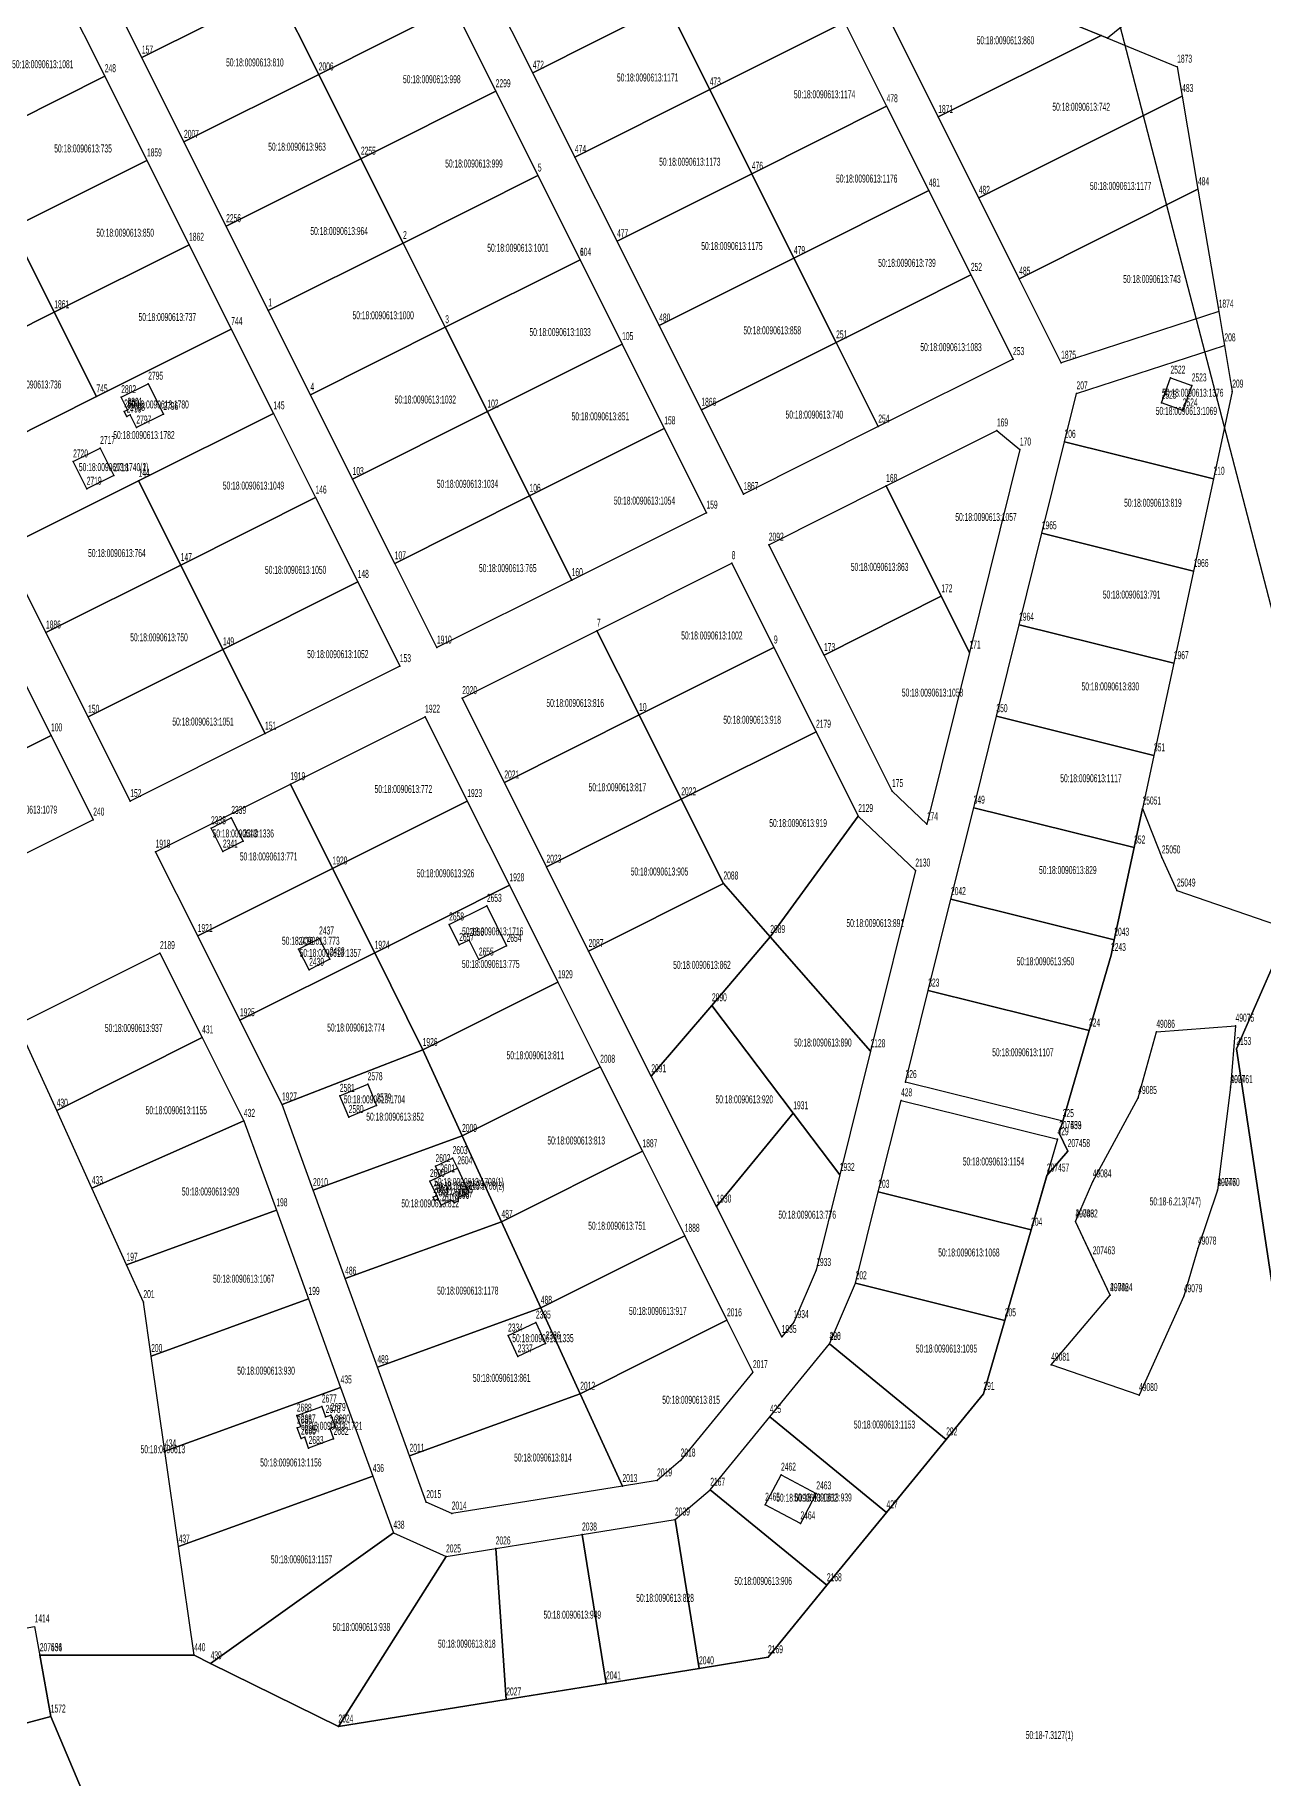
# Model space of a CAD drawing. Extents: x 1277570 to 1279623, y 422293 to 424918.
# Drawn here: x 1278530.2 to 1278856.2, y 423365 to 423827.4 of the extents above; entities that cross this region are included whole.
import ezdxf

# ---------------------------------------------------------------- set-up
doc = ezdxf.new("R2010")
doc.units = 0
doc.layers.get('0').update_dxf_attribs({"linetype": 'CONTINUOUS'})

# ---------------------------------------------------------------- blocks, each defined once
blk = doc.blocks.new('REGION3')
at = {"color": 7, "linetype": 'CONTINUOUS'}
for points in [[(1278863.349999, 423590.699998), (1278849.120002, 423558.400001), (1278868.970001, 423427.409999), (1278902.079999, 423275.260002), (1278902.079999, 423193.240002), (1278834.630001, 423182.65), (1278792.279998, 423326.860002), (1278759.17, 423349.35), (1278710.249998, 423358.619999), (1278620.220001, 423348.020002), (1278552.55, 423339.33), (1278552.030002, 423339.629998), (1278542.83, 423361.430002), (1278534.450002, 423381.310001), (1278531.530002, 423397.58), (1278572.530001, 423397.58), (1278576.869999, 423395.43), (1278610.800002, 423378.65), (1278655.35, 423385.839999), (1278681.82, 423390.099998), (1278706.499998, 423394.090002), (1278724.819999, 423397.040001), (1278740.440002, 423416.140001), (1278756.270001, 423435.479998), (1278772.110001, 423454.829998), (1278781.98, 423466.9), (1278787.65, 423486.410001), (1278794.640002, 423510.440001), (1278798.83, 423524.81), (1278804.350002, 423531.309999), (1278802.099999, 423536.079998), (1278803.03, 423539.259999), (1278810.020001, 423563.289998), (1278815.85, 423583.329999), (1278816.720002, 423587.38), (1278821.99, 423611.83), (1278824.220002, 423622.180001), (1278829.340002, 423609.200002), (1278833.350001, 423600.42), (1278862.370001, 423590.429998)], [(1278838.899999, 423505.44), (1278835.17, 423492.790002), (1278823.280001, 423466.579998), (1278799.979998, 423474.640002), (1278815.620002, 423493.09), (1278811.010001, 423502.859999), (1278806.409999, 423512.629999), (1278811.010001, 423523.259999), (1278823.08, 423545.409998), (1278827.880002, 423562.949998), (1278848.91, 423564.579999), (1278847.550001, 423548.270002), (1278844.080002, 423520.949998)]]:
    blk.add_lwpolyline(points, close=True, dxfattribs=at)

msp = doc.modelspace()

# ---------------------------------------------------------------- linework, layer by layer
at = {"color": 7, "linetype": 'CONTINUOUS'}
for points in [[(1278547.430001, 423843.729999), (1278583.199999, 423861.629998), (1278594.39, 423839.280001), (1278558.620002, 423821.380002)], [(1278594.39, 423839.280001), (1278630.159999, 423857.170001), (1278641.35, 423834.819999), (1278605.570001, 423816.92)], [(1278651.190002, 423839.74), (1278686.960001, 423857.639999), (1278698.140001, 423835.279998), (1278662.369998, 423817.379998)], [(1278698.140001, 423835.279998), (1278733.91, 423853.180002), (1278745.100001, 423830.83), (1278709.329998, 423812.920001)], [(1278501.82, 423820.909999), (1278537.589998, 423838.809999), (1278548.78, 423816.450002), (1278513.010001, 423798.549998)], [(1278558.620002, 423821.380002), (1278594.39, 423839.280001), (1278605.570001, 423816.92), (1278569.800002, 423799.020001)], [(1278757.660002, 423830.32), (1278779.279998, 423841.139999), (1278813.2, 423827.250002), (1278770.000001, 423805.639998)], [(1278605.570001, 423816.92), (1278641.35, 423834.819999), (1278652.540001, 423812.459998), (1278616.760002, 423794.559999)], [(1278662.369998, 423817.379998), (1278698.140001, 423835.279998), (1278709.329998, 423812.920001), (1278673.559999, 423795.020002)], [(1278709.329998, 423812.920001), (1278745.100001, 423830.83), (1278756.290002, 423808.469999), (1278720.519999, 423790.569999)], [(1278770.000001, 423805.639998), (1278813.2, 423827.250002), (1278833.409999, 423818.980001), (1278834.730001, 423811.190001), (1278780.749998, 423784.179999)], [(1278513.010001, 423798.549998), (1278548.78, 423816.450002), (1278559.970001, 423794.1), (1278524.200002, 423776.200001)], [(1278569.800002, 423799.020001), (1278605.570001, 423816.92), (1278616.760002, 423794.559999), (1278580.989999, 423776.659999)], [(1278616.760002, 423794.559999), (1278652.540001, 423812.459998), (1278663.720002, 423790.100002), (1278627.949998, 423772.200002)], [(1278673.559999, 423795.020002), (1278709.329998, 423812.920001), (1278720.519999, 423790.569999), (1278684.75, 423772.67)], [(1278780.749998, 423784.179999), (1278834.730001, 423811.190001), (1278838.93, 423786.449998), (1278791.479999, 423762.710001)], [(1278720.519999, 423790.569999), (1278756.290002, 423808.469999), (1278767.479998, 423786.110002), (1278731.699999, 423768.209998)], [(1278524.200002, 423776.200001), (1278559.970001, 423794.1), (1278571.150001, 423771.739999), (1278535.379998, 423753.839999)], [(1278580.989999, 423776.659999), (1278616.760002, 423794.559999), (1278627.949998, 423772.200002), (1278592.18, 423754.299998)], [(1278627.949998, 423772.200002), (1278663.720002, 423790.100002), (1278674.909998, 423767.75), (1278639.139999, 423749.85)], [(1278684.75, 423772.67), (1278720.519999, 423790.569999), (1278731.699999, 423768.209998), (1278695.930001, 423750.309999)], [(1278731.699999, 423768.209998), (1278767.479998, 423786.110002), (1278778.659999, 423763.750001), (1278742.89, 423745.850002)], [(1278791.479999, 423762.710001), (1278838.93, 423786.449998), (1278844.430001, 423754), (1278802.620002, 423740.449999)], [(1278488.429999, 423758.300001), (1278524.200002, 423776.200001), (1278535.379998, 423753.839999), (1278499.609999, 423735.94)], [(1278535.379998, 423753.839999), (1278571.150001, 423771.739999), (1278582.340002, 423749.380002), (1278546.569999, 423731.479998)], [(1278592.18, 423754.299998), (1278627.949998, 423772.200002), (1278639.139999, 423749.85), (1278603.36, 423731.950001)], [(1278639.139999, 423749.85), (1278674.909998, 423767.74), (1278686.099999, 423745.389998), (1278650.33, 423727.489999)], [(1278695.930001, 423750.309999), (1278731.699999, 423768.209998), (1278742.89, 423745.850002), (1278707.120002, 423727.960002)], [(1278742.89, 423745.850002), (1278778.659999, 423763.750001), (1278789.85, 423741.399999), (1278754.080001, 423723.5)], [(1278499.609999, 423735.94), (1278535.379998, 423753.839999), (1278546.569999, 423731.479998), (1278510.8, 423713.579999)], [(1278582.340002, 423749.380002), (1278593.529999, 423727.020001), (1278557.76, 423709.120001), (1278521.990001, 423691.220002), (1278510.8, 423713.579999), (1278546.569999, 423731.479998)], [(1278603.36, 423731.950001), (1278639.139999, 423749.85), (1278650.33, 423727.489999), (1278614.550001, 423709.589999)], [(1278650.33, 423727.489999), (1278686.099999, 423745.389998), (1278697.28, 423723.030002), (1278661.510001, 423705.130002)], [(1278707.120002, 423727.960002), (1278742.89, 423745.850002), (1278754.080001, 423723.5), (1278718.309998, 423705.6)], [(1278803.510001, 423719.459998), (1278806.7, 423732.31), (1278845.949999, 423745.029999), (1278848.030002, 423732.779998), (1278843.05, 423709.640001)], [(1278560.299999, 423734.880001), (1278564.329999, 423726.830002), (1278557.169998, 423723.249999), (1278555.490001, 423726.61), (1278554.600002, 423726.160001), (1278553.930001, 423727.499998), (1278554.819999, 423727.950002), (1278553.139998, 423731.299998)], [(1278831.630002, 423736.469999), (1278837.27, 423734.419998), (1278834.89, 423727.790001), (1278829.289999, 423729.829999)], [(1278557.76, 423709.120001), (1278593.529999, 423727.020001), (1278604.709999, 423704.669999), (1278568.94, 423686.77)], [(1278614.550001, 423709.589999), (1278650.33, 423727.489999), (1278661.510001, 423705.130002), (1278625.739998, 423687.229998)], [(1278661.510001, 423705.130002), (1278697.28, 423723.030002), (1278708.470001, 423700.67), (1278672.700002, 423682.78)], [(1278756.16, 423707.76), (1278785.560001, 423722.479999), (1278791.659999, 423717.410002), (1278778.279998, 423663.549998), (1278770.81, 423678.479999)], [(1278797.480002, 423695.200002), (1278803.510001, 423719.459998), (1278843.05, 423709.640001), (1278837.779998, 423685.190001)], [(1278547.540002, 423717.809999), (1278551.149999, 423710.559998), (1278543.989998, 423706.999999), (1278540.380001, 423714.25)], [(1278547.540002, 423717.809999), (1278551.149999, 423710.559998), (1278543.989998, 423706.999999), (1278540.380001, 423714.25)], [(1278521.990001, 423691.220002), (1278557.76, 423709.120001), (1278568.94, 423686.77), (1278533.170002, 423668.87)], [(1278568.94, 423686.77), (1278604.709999, 423704.669999), (1278615.9, 423682.309998), (1278580.130002, 423664.409998)], [(1278625.739998, 423687.229998), (1278661.510001, 423705.130002), (1278672.700002, 423682.78), (1278636.929999, 423664.880001)], [(1278725.02, 423692.180002), (1278756.16, 423707.76), (1278770.81, 423678.479999), (1278739.67, 423662.900001)], [(1278791.450002, 423670.94), (1278797.480002, 423695.200002), (1278837.779998, 423685.190001), (1278832.52, 423660.74)], [(1278533.170002, 423668.87), (1278568.94, 423686.77), (1278580.130002, 423664.409998), (1278544.359998, 423646.509999)], [(1278679.409999, 423669.360002), (1278715.180002, 423687.260001), (1278726.369998, 423664.9), (1278690.6, 423647)], [(1278580.130002, 423664.409998), (1278615.9, 423682.309998), (1278627.090001, 423659.950001), (1278591.319998, 423642.050002)], [(1278739.67, 423662.900001), (1278770.81, 423678.479999), (1278778.279998, 423663.549998), (1278766.97, 423618.020002), (1278757.72, 423626.830002)], [(1278643.64, 423651.460002), (1278679.409999, 423669.360002), (1278690.6, 423647), (1278654.830001, 423629.100001)], [(1278785.429999, 423646.67), (1278791.450002, 423670.94), (1278832.52, 423660.74), (1278827.249998, 423636.280001)], [(1278483.350001, 423643.940002), (1278523.34, 423663.94), (1278534.520001, 423641.589999), (1278495.630002, 423622.12)], [(1278544.359998, 423646.509999), (1278580.130002, 423664.409998), (1278591.319998, 423642.050002), (1278555.549999, 423624.160002)], [(1278690.6, 423647), (1278726.369998, 423664.9), (1278737.559999, 423642.549998), (1278701.790001, 423624.639999)], [(1278598.029999, 423628.639998), (1278633.799998, 423646.540002), (1278644.989999, 423624.180001), (1278609.22, 423606.280001)], [(1278654.830001, 423629.100001), (1278690.6, 423647), (1278701.790001, 423624.639999), (1278666.010002, 423606.749999)], [(1278779.399999, 423622.409998), (1278785.429999, 423646.67), (1278827.249998, 423636.280001), (1278821.99, 423611.83)], [(1278495.630002, 423622.129999), (1278534.520001, 423641.589999), (1278545.710002, 423619.230002), (1278508.369998, 423600.549998), (1278498.689999, 423616.68)], [(1278701.790001, 423624.639999), (1278737.559999, 423642.549998), (1278748.75, 423620.190001), (1278725.410001, 423588.110002), (1278712.980002, 423602.290002)], [(1278562.260001, 423610.739998), (1278598.029999, 423628.639998), (1278609.22, 423606.280001), (1278573.450002, 423588.380002)], [(1278609.22, 423606.280001), (1278644.989999, 423624.180001), (1278656.18, 423601.829999), (1278620.410001, 423583.92)], [(1278666.010002, 423606.749999), (1278701.790001, 423624.639999), (1278712.980002, 423602.290002), (1278677.199998, 423584.389998)], [(1278773.37, 423598.150001), (1278779.399999, 423622.409998), (1278821.99, 423611.83), (1278816.720002, 423587.38)], [(1278576.969999, 423616.949999), (1278582.340002, 423619.69), (1278585.51, 423613.489999), (1278580.130002, 423610.749998)], [(1279223.570002, 423002.71), (1278938.550001, 422974.639999), (1278869.729998, 423054.520002), (1278721.580002, 423032.039998), (1278682.470001, 423097.979998), (1278636.199999, 423203.829999), (1278607.050002, 423320.249999), (1278620.3, 423348.030002), (1278710.249998, 423358.619999), (1278759.17, 423349.35), (1278792.279998, 423326.860002), (1278834.630001, 423182.65), (1278902.079999, 423193.240002), (1278902.079999, 423275.260002), (1278868.970001, 423427.409999), (1278849.120002, 423558.400001), (1278863.689998, 423591.469998), (1278994.629999, 423617.930002), (1279036.980001, 423586.179999), (1279093.869999, 423583.530002), (1279136.220001, 423527.960002), (1279126.970001, 423381.109998), (1279133.580002, 423240.860002), (1279226.210001, 423239.539998)], [(1278725.410001, 423588.110002), (1278748.75, 423620.190001), (1278763.919999, 423605.729998), (1278752.009999, 423557.790001)], [(1278573.450002, 423588.380002), (1278609.22, 423606.280001), (1278620.410001, 423583.92), (1278584.639998, 423566.02)], [(1278620.410001, 423583.92), (1278656.18, 423601.829999), (1278669.049998, 423576.100002), (1278633.159998, 423558.140001)], [(1278677.199998, 423584.389998), (1278712.980002, 423602.290002), (1278725.410001, 423588.110002), (1278709.92, 423569.980001), (1278693.830001, 423551.16)], [(1278773.37, 423598.150001), (1278816.720002, 423587.38), (1278815.85, 423583.329999), (1278810.020001, 423563.289998), (1278767.340001, 423573.89)], [(1278650.189998, 423596.36), (1278655.419999, 423585.74), (1278648.060001, 423582.11), (1278645.500002, 423587.309999), (1278642.840001, 423586), (1278640.170001, 423591.420001)], [(1278600.199998, 423584.889999), (1278605.660001, 423587.700001), (1278608.49, 423582.199999), (1278603.030002, 423579.390002)], [(1278709.92, 423569.980001), (1278725.410001, 423588.110002), (1278752.009999, 423557.790001), (1278743.859998, 423524.98), (1278731.519999, 423541.339998)], [(1278525.640001, 423564.919999), (1278563.43, 423583.83), (1278574.61, 423561.469999), (1278536.010002, 423542.050002)], [(1278584.639998, 423566.02), (1278620.410001, 423583.92), (1278633.159998, 423558.140001), (1278595.819999, 423543.669999)], [(1278633.159998, 423558.140001), (1278669.049998, 423576.100002), (1278680.270001, 423553.679999), (1278643.619999, 423535.330001)], [(1278767.340001, 423573.89), (1278810.020001, 423563.289998), (1278803.03, 423539.259999), (1278761.320002, 423549.619999)], [(1278693.830001, 423551.16), (1278709.92, 423569.980001), (1278731.519999, 423541.339998), (1278711.140001, 423516.580001)], [(1278536.010002, 423542.050002), (1278574.61, 423561.469999), (1278585.700001, 423539.32), (1278545.330001, 423521.480002)], [(1278848.91, 423564.579999), (1278847.550001, 423548.280002), (1278844.080002, 423520.960002), (1278838.899999, 423505.44), (1278835.17, 423492.790002), (1278823.280001, 423466.579998), (1278799.979998, 423474.640002), (1278815.620002, 423493.08), (1278806.409999, 423512.639999), (1278811.010001, 423523.259999), (1278823.08, 423545.409998), (1278827.880002, 423562.949998)], [(1278595.819999, 423543.669999), (1278633.159998, 423558.140001), (1278643.619999, 423535.330001), (1278604.059999, 423520.970002)], [(1278643.619999, 423535.330001), (1278680.270001, 423553.679999), (1278691.489998, 423531.260001), (1278654.07, 423512.53)], [(1278618.56, 423549.039998), (1278620.909999, 423543.409999), (1278613.52, 423540.330002), (1278611.170002, 423545.960001)], [(1278754.080001, 423520.509998), (1278760.110001, 423544.77), (1278801.639999, 423534.460001), (1278794.640002, 423510.440001)], [(1278545.330001, 423521.480002), (1278585.700001, 423539.32), (1278594.310001, 423515.610002), (1278554.539999, 423501.159998)], [(1278711.140001, 423516.580001), (1278731.519999, 423541.339998), (1278743.859998, 423524.98), (1278737.600001, 423499.769998), (1278731.660002, 423485.929999), (1278728.440001, 423482.000001)], [(1278604.059999, 423520.970002), (1278643.619999, 423535.330001), (1278654.07, 423512.53), (1278612.589999, 423497.480001)], [(1278635.089998, 423523.369998), (1278637.820002, 423524.63), (1278636.559999, 423527.329999), (1278641.110002, 423529.440002), (1278642.370001, 423526.750002), (1278645.359999, 423520.319999), (1278642.529999, 423519.000001), (1278642.529999, 423518.009998), (1278641.599999, 423517.579998), (1278640.840002, 423518.210001), (1278638.090002, 423516.93), (1278637.289998, 423518.650001), (1278636.359998, 423518.220001), (1278635.95, 423519.1), (1278636.880001, 423519.53)], [(1278654.07, 423512.53), (1278691.489998, 423531.260001), (1278702.710001, 423508.839999), (1278664.51, 423489.729999)], [(1278635.089998, 423523.369998), (1278637.820002, 423524.63), (1278642.370001, 423526.750002), (1278645.359999, 423520.319999), (1278642.529999, 423519.000001), (1278642.529999, 423518.009998), (1278641.599999, 423517.579998), (1278640.840002, 423518.210001), (1278638.090002, 423516.93), (1278637.289998, 423518.650001), (1278636.880001, 423519.53)], [(1278748.059998, 423496.250002), (1278754.080001, 423520.509998), (1278794.640002, 423510.440001), (1278787.65, 423486.410001)], [(1278554.539999, 423501.159998), (1278594.310001, 423515.610002), (1278602.840002, 423492.110001), (1278561.090002, 423476.939999), (1278559.029999, 423491.250001)], [(1278612.589999, 423497.480001), (1278654.07, 423512.53), (1278664.51, 423489.729999), (1278621.130001, 423473.98)], [(1278664.51, 423489.729999), (1278702.710001, 423508.839999), (1278713.919998, 423486.420001), (1278674.970001, 423466.929998)], [(1278561.090002, 423476.939999), (1278602.840002, 423492.110001), (1278611.369998, 423468.610001), (1278564.740001, 423451.670001)], [(1278741.15, 423480.159998), (1278748.059998, 423496.250002), (1278787.65, 423486.410001), (1278781.98, 423466.9), (1278772.110001, 423454.829998)], [(1278621.130001, 423473.98), (1278664.51, 423489.729999), (1278674.970001, 423466.929998), (1278629.660002, 423450.48)], [(1278655.82, 423482.379999), (1278663.209999, 423485.82), (1278665.779999, 423480.29), (1278658.390001, 423476.849999)], [(1278674.970001, 423466.929998), (1278713.919998, 423486.420001), (1278720.81, 423472.670001), (1278701.620001, 423449.219998), (1278695.37, 423443.949998), (1278686.179998, 423442.459999)], [(1278725.320001, 423460.810002), (1278741.160001, 423480.159998), (1278772.110001, 423454.829998), (1278756.270001, 423435.479998)], [(1278564.740001, 423451.670001), (1278611.369998, 423468.610001), (1278619.909999, 423445.11), (1278568.38, 423426.399998)], [(1278629.660002, 423450.48), (1278674.970001, 423466.929998), (1278686.179998, 423442.459999), (1278640.869999, 423435.160001), (1278634.12, 423438.190001)], [(1278606.390001, 423463.549999), (1278607.400001, 423460.789998), (1278608.770001, 423461.289999), (1278609.890002, 423458.240001), (1278608.510001, 423457.74), (1278609.520002, 423454.97), (1278602.89, 423452.540001), (1278601.840002, 423455.4), (1278600.859999, 423455.040001), (1278599.810001, 423457.91), (1278600.79, 423458.269999), (1278599.749998, 423461.129999)], [(1278709.490001, 423441.470001), (1278725.320001, 423460.810002), (1278756.270001, 423435.479998), (1278740.440002, 423416.140001)], [(1278728.270002, 423445.47), (1278737.629998, 423440.500002), (1278733.419998, 423432.550002), (1278724.050001, 423437.52)], [(1278568.38, 423426.399998), (1278619.909999, 423445.11), (1278625.370002, 423430.070001), (1278576.869999, 423395.43), (1278572.530001, 423397.58)], [(1278700.13, 423433.569998), (1278709.490001, 423441.470001), (1278740.440002, 423416.140001), (1278724.819999, 423397.040001), (1278706.499998, 423394.090002)], [(1278675.450002, 423429.589998), (1278700.13, 423433.569998), (1278706.499998, 423394.090002), (1278681.82, 423390.099998)], [(1278576.869999, 423395.43), (1278625.370002, 423430.070001), (1278639.360001, 423423.77), (1278610.800002, 423378.65)], [(1278652.540001, 423425.890002), (1278675.450002, 423429.589998), (1278681.82, 423390.099998), (1278655.35, 423385.839999)], [(1278610.800002, 423378.65), (1278639.360001, 423423.77), (1278652.540001, 423425.890002), (1278655.35, 423385.839999)], [(1278490.790002, 423398.160002), (1278530.159998, 423405.219998), (1278534.450002, 423381.310001), (1278495.659999, 423370.999998)], [(1278495.659999, 423370.999998), (1278534.450002, 423381.310001), (1278542.83, 423361.430002), (1278503.989998, 423347.600002)]]:
    msp.add_lwpolyline(points, close=True, dxfattribs=at)
for points in [[(1278850.339999, 423855.270001), (1278814.909999, 423826.549998), (1278779.279998, 423841.139999)], [(1278779.279998, 423841.139999), (1278813.2, 423827.250002), (1278833.409999, 423818.980001), (1278834.730001, 423811.190001), (1278838.93, 423786.449998), (1278844.430001, 423754), (1278845.949999, 423745.029999), (1278848.030002, 423732.779998), (1278843.05, 423709.640001), (1278837.779998, 423685.190001), (1278832.52, 423660.74), (1278827.249998, 423636.280001), (1278824.220002, 423622.180001), (1278821.99, 423611.83), (1278816.720002, 423587.38), (1278815.85, 423583.329999), (1278810.020001, 423563.289998), (1278803.03, 423539.259999), (1278802.099999, 423536.069998), (1278804.350002, 423531.309999), (1278798.83, 423524.81), (1278794.640002, 423510.440001), (1278787.65, 423486.410001), (1278781.98, 423466.9), (1278772.110001, 423454.829998), (1278756.270001, 423435.479998), (1278740.440002, 423416.140001), (1278724.819999, 423397.040001), (1278706.499998, 423394.090002), (1278681.82, 423390.099998), (1278655.35, 423385.839999), (1278610.800002, 423378.65), (1278576.869999, 423395.43), (1278572.530001, 423397.58), (1278531.539998, 423397.58), (1278534.450002, 423381.310001), (1278542.83, 423361.430002)], [(1278818.170002, 423829.819999), (1278873.380002, 423617.739998)]]:
    msp.add_lwpolyline(points, dxfattribs=at)
at = {"color": 7}
for p in [(1278813.2, 423827.250002), (1278814.909999, 423826.549998), (1278558.620002, 423821.380002), (1278548.78, 423816.450002), (1278605.570001, 423816.92), (1278662.369998, 423817.379998), (1278833.409999, 423818.980001), (1278652.540001, 423812.459998), (1278709.329998, 423812.920001), (1278834.730001, 423811.190001), (1278756.290002, 423808.469999), (1278770.000001, 423805.639998), (1278569.800002, 423799.020001), (1278559.970001, 423794.1), (1278616.760002, 423794.559999), (1278673.559999, 423795.020002), (1278663.720002, 423790.100002), (1278720.519999, 423790.569999), (1278767.479998, 423786.110002), (1278780.749998, 423784.179999), (1278838.93, 423786.449998), (1278580.989999, 423776.659999), (1278571.150001, 423771.739999), (1278627.949998, 423772.200002), (1278684.75, 423772.67), (1278674.909998, 423767.75), (1278674.909998, 423767.74), (1278731.699999, 423768.209998), (1278778.659999, 423763.750001), (1278791.479999, 423762.710001), (1278535.379998, 423753.839999), (1278592.18, 423754.299998), (1278844.430001, 423754), (1278582.340002, 423749.380002), (1278639.139999, 423749.85), (1278695.930001, 423750.309999), (1278686.099999, 423745.389998), (1278742.89, 423745.850002), (1278845.949999, 423745.029999), (1278789.85, 423741.399999), (1278802.620002, 423740.449999), (1278560.299999, 423734.880001), (1278806.7, 423732.31), (1278831.630002, 423736.469999), (1278837.27, 423734.419998), (1278848.030002, 423732.779998), (1278546.569999, 423731.479998), (1278553.139998, 423731.299998), (1278554.819999, 423727.950002), (1278603.36, 423731.950001), (1278707.120002, 423727.960002), (1278829.289999, 423729.829999), (1278834.89, 423727.790001), (1278553.930001, 423727.499998), (1278554.600002, 423726.160001), (1278555.490001, 423726.61), (1278557.169998, 423723.249999), (1278564.329999, 423726.830002), (1278593.529999, 423727.020001), (1278650.33, 423727.489999), (1278697.28, 423723.030002), (1278754.080001, 423723.5), (1278785.560001, 423722.479999), (1278803.510001, 423719.459998), (1278540.380001, 423714.25), (1278547.540002, 423717.809999), (1278791.659999, 423717.410002), (1278551.149999, 423710.559998), (1278557.76, 423709.120001), (1278614.550001, 423709.589999), (1278843.05, 423709.640001), (1278543.989998, 423706.999999), (1278604.709999, 423704.669999), (1278661.510001, 423705.130002), (1278718.309998, 423705.6), (1278756.16, 423707.76), (1278708.470001, 423700.67), (1278797.480002, 423695.200002), (1278725.02, 423692.180002), (1278568.94, 423686.77), (1278625.739998, 423687.229998), (1278715.180002, 423687.260001), (1278615.9, 423682.309998), (1278672.700002, 423682.78), (1278837.779998, 423685.190001), (1278770.81, 423678.479999), (1278533.170002, 423668.87), (1278679.409999, 423669.360002), (1278791.450002, 423670.94), (1278580.130002, 423664.409998), (1278636.929999, 423664.880001), (1278726.369998, 423664.9), (1278739.67, 423662.900001), (1278778.279998, 423663.549998), (1278627.090001, 423659.950001), (1278832.52, 423660.74), (1278643.64, 423651.460002), (1278544.359998, 423646.509999), (1278633.799998, 423646.540002), (1278690.6, 423647), (1278785.429999, 423646.67), (1278534.520001, 423641.589999), (1278591.319998, 423642.050002), (1278737.559999, 423642.549998), (1278827.249998, 423636.280001), (1278598.029999, 423628.639998), (1278654.830001, 423629.100001), (1278757.72, 423626.830002), (1278555.549999, 423624.160002), (1278644.989999, 423624.180001), (1278701.790001, 423624.639999), (1278779.399999, 423622.409998), (1278824.220002, 423622.180001), (1278545.710002, 423619.230002), (1278576.969999, 423616.949999), (1278582.340002, 423619.69), (1278748.75, 423620.190001), (1278766.97, 423618.020002), (1278585.51, 423613.489999), (1278562.260001, 423610.739998), (1278580.130002, 423610.749998), (1278821.99, 423611.83), (1278829.340002, 423609.200002), (1278609.22, 423606.280001), (1278666.010002, 423606.749999), (1278763.919999, 423605.729998), (1278656.18, 423601.829999), (1278712.980002, 423602.290002), (1278773.37, 423598.150001), (1278833.350001, 423600.42), (1278650.189998, 423596.36), (1278640.170001, 423591.420001), (1278573.450002, 423588.380002), (1278600.199998, 423584.889999), (1278605.660001, 423587.700001), (1278642.840001, 423586), (1278645.500002, 423587.309999), (1278655.419999, 423585.74), (1278677.199998, 423584.389998), (1278725.410001, 423588.110002), (1278816.720002, 423587.38), (1278563.43, 423583.83), (1278608.49, 423582.199999), (1278620.410001, 423583.92), (1278648.060001, 423582.11), (1278815.85, 423583.329999), (1278603.030002, 423579.390002), (1278669.049998, 423576.100002), (1278767.340001, 423573.89), (1278584.639998, 423566.02), (1278709.92, 423569.980001), (1278574.61, 423561.469999), (1278810.020001, 423563.289998), (1278827.880002, 423562.949998), (1278848.91, 423564.579999), (1278633.159998, 423558.140001), (1278752.009999, 423557.790001), (1278849.120002, 423558.400001), (1278680.270001, 423553.679999), (1278618.56, 423549.039998), (1278693.830001, 423551.16), (1278761.320002, 423549.619999), (1278847.550001, 423548.280002), (1278847.550001, 423548.270002), (1278595.819999, 423543.669999), (1278611.170002, 423545.960001), (1278620.909999, 423543.409999), (1278760.110001, 423544.77), (1278823.08, 423545.409998), (1278536.010002, 423542.050002), (1278585.700001, 423539.32), (1278613.52, 423540.330002), (1278731.519999, 423541.339998), (1278803.03, 423539.259999), (1278643.619999, 423535.330001), (1278801.639999, 423534.460001), (1278802.099999, 423536.079998), (1278802.099999, 423536.069998), (1278641.110002, 423529.440002), (1278691.489998, 423531.260001), (1278804.350002, 423531.309999), (1278636.559999, 423527.329999), (1278637.820002, 423524.63), (1278642.370001, 423526.750002), (1278743.859998, 423524.98), (1278798.83, 423524.81), (1278545.330001, 423521.480002), (1278604.059999, 423520.970002), (1278635.089998, 423523.369998), (1278636.880001, 423519.53), (1278645.359999, 423520.319999), (1278754.080001, 423520.509998), (1278811.010001, 423523.259999), (1278844.080002, 423520.960002), (1278844.080002, 423520.949998), (1278594.310001, 423515.610002), (1278635.95, 423519.1), (1278636.359998, 423518.220001), (1278637.289998, 423518.650001), (1278638.090002, 423516.93), (1278640.840002, 423518.210001), (1278641.599999, 423517.579998), (1278642.529999, 423519.000001), (1278642.529999, 423518.009998), (1278711.140001, 423516.580001), (1278654.07, 423512.53), (1278794.640002, 423510.440001), (1278806.409999, 423512.639999), (1278806.409999, 423512.629999), (1278702.710001, 423508.839999), (1278554.539999, 423501.159998), (1278811.010001, 423502.859999), (1278838.899999, 423505.44), (1278612.589999, 423497.480001), (1278737.600001, 423499.769998), (1278602.840002, 423492.110001), (1278748.059998, 423496.250002), (1278815.620002, 423493.09), (1278815.620002, 423493.08), (1278835.17, 423492.790002), (1278559.029999, 423491.250001), (1278664.51, 423489.729999), (1278663.209999, 423485.82), (1278713.919998, 423486.420001), (1278731.660002, 423485.929999), (1278787.65, 423486.410001), (1278655.82, 423482.379999), (1278665.779999, 423480.29), (1278728.440001, 423482.000001), (1278741.15, 423480.159998), (1278741.160001, 423480.159998), (1278561.090002, 423476.939999), (1278621.130001, 423473.98), (1278658.390001, 423476.849999), (1278799.979998, 423474.640002), (1278611.369998, 423468.610001), (1278720.81, 423472.670001), (1278674.970001, 423466.929998), (1278781.98, 423466.9), (1278823.280001, 423466.579998), (1278599.749998, 423461.129999), (1278606.390001, 423463.549999), (1278607.400001, 423460.789998), (1278608.770001, 423461.289999), (1278725.320001, 423460.810002), (1278599.810001, 423457.91), (1278600.79, 423458.269999), (1278600.859999, 423455.040001), (1278601.840002, 423455.4), (1278608.510001, 423457.74), (1278609.520002, 423454.97), (1278609.890002, 423458.240001), (1278772.110001, 423454.829998), (1278564.740001, 423451.670001), (1278602.89, 423452.540001), (1278629.660002, 423450.48), (1278701.620001, 423449.219998), (1278728.270002, 423445.47), (1278619.909999, 423445.11), (1278686.179998, 423442.459999), (1278695.37, 423443.949998), (1278709.490001, 423441.470001), (1278634.12, 423438.190001), (1278724.050001, 423437.52), (1278737.629998, 423440.500002), (1278640.869999, 423435.160001), (1278700.13, 423433.569998), (1278733.419998, 423432.550002), (1278756.270001, 423435.479998), (1278625.370002, 423430.070001), (1278675.450002, 423429.589998), (1278568.38, 423426.399998), (1278639.360001, 423423.77), (1278652.540001, 423425.890002), (1278740.440002, 423416.140001), (1278531.530002, 423397.58), (1278531.539998, 423397.58), (1278572.530001, 423397.58), (1278576.869999, 423395.43), (1278724.819999, 423397.040001), (1278681.82, 423390.099998), (1278706.499998, 423394.090002), (1278655.35, 423385.839999), (1278534.450002, 423381.310001), (1278610.800002, 423378.65)]:
    msp.add_point(p, dxfattribs=at)

# ---------------------------------------------------------------- block references
msp.add_blockref('REGION3', (0, 0), dxfattribs=at)

# ---------------------------------------------------------------- texts
at = {"color": 7, "width": 0.5}
for s, height, p in [('50:18:0090613:860', 2.122561, (1278780.193699, 423824.920413)), ('50:18:0090613:1081', 2.122557, (1278524.174998, 423818.582441)), ('157', 2.122557, (1278558.620002, 423822.452442)), ('50:18:0090613:810', 2.122561, (1278580.970002, 423819.05244)), ('2006', 2.122557, (1278605.570001, 423817.99244)), ('472', 2.122561, (1278662.369998, 423818.45244)), ('1873', 2.122557, (1278833.409999, 423820.052441)), ('248', 2.122557, (1278548.78, 423817.522442)), ('50:18:0090613:998', 2.122557, (1278627.930002, 423814.592442)), ('2299', 2.122557, (1278652.540001, 423813.532443)), ('50:18:0090613:1171', 2.122557, (1278684.725001, 423815.05244)), ('473', 2.122557, (1278709.329998, 423813.992442)), ('50:18:0090613:1174', 2.122557, (1278731.685963, 423810.600684)), ('478', 2.122561, (1278756.290002, 423809.54244)), ('483', 2.122557, (1278834.730001, 423812.262442)), ('1871', 2.122557, (1278770.000001, 423806.712443)), ('50:18:0090613:742', 2.122561, (1278800.286544, 423807.280796)), ('2007', 2.122557, (1278569.800002, 423800.092441)), ('50:18:0090613:735', 2.122557, (1278535.364999, 423796.227442)), ('1859', 2.122557, (1278559.970001, 423795.17244)), ('50:18:0090613:963', 2.122557, (1278592.155001, 423796.692442)), ('2255', 2.122561, (1278616.760002, 423795.63244)), ('474', 2.122557, (1278673.559999, 423796.092442)), ('50:18:0090613:999', 2.122557, (1278639.116759, 423792.232591)), ('5', 2.122557, (1278663.720002, 423791.172442)), ('50:18:0090613:1173', 2.122557, (1278695.915002, 423792.697441)), ('476', 2.122561, (1278720.519999, 423791.642441)), ('50:18:0090613:1176', 2.122557, (1278742.873243, 423788.242291)), ('481', 2.122557, (1278767.479998, 423787.182443)), ('50:18:0090613:1177', 2.122557, (1278810.267827, 423786.2831)), ('484', 2.122557, (1278838.93, 423787.522443)), ('482', 2.122561, (1278780.749998, 423785.252441)), ('2256', 2.122561, (1278580.989999, 423777.732441)), ('50:18:0090613:850', 2.122557, (1278546.549998, 423773.872443)), ('1862', 2.122561, (1278571.150001, 423772.81244)), ('50:18:0090613:964', 2.122557, (1278603.345002, 423774.332441)), ('2', 2.122557, (1278627.949998, 423773.272442)), ('477', 2.122557, (1278684.75, 423773.74244)), ('50:18:0090613:1001', 2.122557, (1278650.305001, 423769.877441)), ('6', 2.122561, (1278674.909998, 423768.822441)), ('104', 2.122557, (1278674.909998, 423768.812441)), ('50:18:0090613:1175', 2.122557, (1278707.100001, 423770.342442)), ('479', 2.122557, (1278731.699999, 423769.282443)), ('50:18:0090613:739', 2.122557, (1278754.056756, 423765.882591)), ('252', 2.122557, (1278778.659999, 423764.822441)), ('485', 2.122557, (1278791.479999, 423763.782441)), ('50:18:0090613:743', 2.122561, (1278819.064541, 423761.595787)), ('1861', 2.122561, (1278535.379998, 423754.912441)), ('1', 2.122557, (1278592.18, 423755.372443)), ('1874', 2.122557, (1278844.430001, 423755.07244)), ('50:18:0090613:737', 2.122557, (1278557.735001, 423751.512441)), ('744', 2.122557, (1278582.340002, 423750.452443)), ('50:18:0090613:1000', 2.122557, (1278614.533244, 423751.977291)), ('3', 2.122557, (1278639.139999, 423750.922441)), ('480', 2.122561, (1278695.930001, 423751.38244)), ('50:18:0090613:1033', 2.122557, (1278661.494036, 423747.519199)), ('105', 2.122561, (1278686.099999, 423746.46244)), ('50:18:0090613:858', 2.122557, (1278718.285961, 423747.985684)), ('251', 2.122557, (1278742.89, 423746.922442)), ('208', 2.122561, (1278845.949999, 423746.102441)), ('50:18:0090613:1083', 2.122557, (1278765.244999, 423743.527441)), ('253', 2.122561, (1278789.85, 423742.472441)), ('1875', 2.122561, (1278802.620002, 423741.522441)), ('2795', 2.122557, (1278560.299999, 423735.952442)), ('2522', 2.122561, (1278831.630002, 423737.542441)), ('2523', 2.122557, (1278837.27, 423735.492443)), ('50:18:0090613:736', 2.122557, (1278521.964998, 423733.612442)), ('745', 2.122557, (1278546.569999, 423732.552443)), ('2802', 2.122561, (1278553.139998, 423732.37244)), ('4', 2.122557, (1278603.36, 423733.022441)), ('207', 2.122557, (1278806.7, 423733.38244)), ('2525', 2.122561, (1278829.289999, 423730.90244)), ('50:18:0090613:1376', 2.122561, (1278829.419464, 423731.42367)), ('209', 2.122557, (1278848.030002, 423733.852443)), ('2800', 2.122561, (1278553.930001, 423728.57244)), ('2799', 2.122557, (1278554.600002, 423727.232441)), ('50:18:0090613:1780', 2.122557, (1278554.801649, 423728.316899)), ('2801', 2.122557, (1278554.819999, 423729.022442)), ('2798', 2.122561, (1278555.490001, 423727.682441)), ('2796', 2.122557, (1278564.329999, 423727.902442)), ('145', 2.122557, (1278593.529999, 423728.092441)), ('50:18:0090613:1032', 2.122557, (1278625.720001, 423729.622443)), ('102', 2.122561, (1278650.33, 423728.56244)), ('1866', 2.122557, (1278707.120002, 423729.032442)), ('50:18:0090613:740', 2.122557, (1278729.474038, 423725.6292)), ('50:18:0090613:1069', 2.122557, (1278827.712407, 423726.606341)), ('2524', 2.122557, (1278834.89, 423728.862442)), ('2797', 2.122561, (1278557.169998, 423724.322441)), ('50:18:0090613:851', 2.122557, (1278672.680001, 423725.162441)), ('158', 2.122557, (1278697.28, 423724.102442)), ('254', 2.122561, (1278754.080001, 423724.572441)), ('169', 2.122561, (1278785.560001, 423723.55244)), ('2717', 2.122561, (1278547.540002, 423718.88244)), ('50:18:0090613:1782', 2.122557, (1278551.039998, 423720.202443)), ('170', 2.122557, (1278791.659999, 423718.482442)), ('206', 2.122561, (1278803.510001, 423720.53244)), ('2720', 2.122557, (1278540.380001, 423715.32244)), ('50:18:0090613:1740(1)', 2.122557, (1278541.912828, 423711.69748)), ('50:18:0090613:1740(2)', 2.122557, (1278541.912828, 423711.69748)), ('2718', 2.122561, (1278551.149999, 423711.63244)), ('2719', 2.122561, (1278543.989998, 423708.072441)), ('144', 2.122557, (1278557.76, 423710.192442)), ('103', 2.122561, (1278614.550001, 423710.662441)), ('50:18:0090613:1034', 2.122557, (1278636.906758, 423707.262592)), ('168', 2.122557, (1278756.16, 423708.832441)), ('210', 2.122557, (1278843.05, 423710.712442)), ('50:18:0090613:1049', 2.122557, (1278580.11, 423706.797441)), ('146', 2.122561, (1278604.709999, 423705.742441)), ('106', 2.122557, (1278661.510001, 423706.202443)), ('50:18:0090613:1054', 2.122557, (1278683.865961, 423702.805683)), ('1867', 2.122557, (1278718.309998, 423706.672441)), ('159', 2.122557, (1278708.470001, 423701.742441)), ('50:18:0090613:1057', 2.122561, (1278774.528362, 423698.463116)), ('50:18:0090613:819', 2.122561, (1278819.321192, 423702.236248)), ('2092', 2.122557, (1278725.02, 423693.252442)), ('1965', 2.122557, (1278797.480002, 423696.272442)), ('50:18:0090613:764', 2.122557, (1278544.340002, 423688.897441)), ('147', 2.122561, (1278568.94, 423687.842441)), ('50:18:0090613:1050', 2.122557, (1278591.294999, 423684.442442)), ('107', 2.122557, (1278625.739998, 423688.302443)), ('50:18:0090613:765', 2.122557, (1278648.095001, 423684.907442)), ('160', 2.122557, (1278672.700002, 423683.852441)), ('8', 2.122557, (1278715.180002, 423688.332441)), ('50:18:0090613:863', 2.122557, (1278746.789998, 423685.232441)), ('1966', 2.122557, (1278837.779998, 423686.262441)), ('148', 2.122557, (1278615.9, 423683.382443)), ('172', 2.122561, (1278770.81, 423679.552441)), ('50:18:0090613:791', 2.122557, (1278813.673438, 423677.881583)), ('1886', 2.122557, (1278533.170002, 423669.94244)), ('7', 2.122557, (1278679.409999, 423670.432442)), ('1964', 2.122557, (1278791.450002, 423672.012441)), ('50:18:0090613:750', 2.122557, (1278555.525, 423666.542442)), ('149', 2.122561, (1278580.130002, 423665.48244)), ('1910', 2.122557, (1278636.929999, 423665.952441)), ('50:18:0090613:1002', 2.122561, (1278701.765002, 423667.03244)), ('9', 2.122557, (1278726.369998, 423665.97244)), ('50:18:0090613:1052', 2.122557, (1278602.485, 423662.08244)), ('153', 2.122557, (1278627.090001, 423661.022441)), ('173', 2.122557, (1278739.67, 423663.972441)), ('171', 2.122557, (1278778.279998, 423664.622443)), ('1967', 2.122557, (1278832.52, 423661.812441)), ('2020', 2.122557, (1278643.64, 423652.532443)), ('50:18:0090613:1058', 2.122561, (1278760.334383, 423651.880287)), ('50:18:0090613:830', 2.122557, (1278808.029475, 423653.523034)), ('150', 2.122561, (1278544.359998, 423647.58244)), ('1922', 2.122557, (1278633.799998, 423647.612442)), ('50:18:0090613:816', 2.122561, (1278665.994999, 423649.132441)), ('10', 2.122557, (1278690.6, 423648.072441)), ('350', 2.122561, (1278785.429999, 423647.742441)), ('100', 2.122561, (1278534.520001, 423642.66244)), ('50:18:0090613:1051', 2.122557, (1278566.715963, 423644.185684)), ('151', 2.122557, (1278591.319998, 423643.122442)), ('50:18:0090613:918', 2.122557, (1278712.954036, 423644.674201)), ('2179', 2.122557, (1278737.559999, 423643.622443)), ('351', 2.122557, (1278827.249998, 423637.352441)), ('1919', 2.122557, (1278598.029999, 423629.712443)), ('2021', 2.122557, (1278654.830001, 423630.172441)), ('50:18:0090613:1117', 2.122561, (1278802.383743, 423629.162969)), ('152', 2.122557, (1278555.549999, 423625.232442)), ('50:18:0090613:772', 2.122561, (1278620.384998, 423626.312441)), ('1923', 2.122557, (1278644.989999, 423625.252441)), ('50:18:0090613:817', 2.122561, (1278677.184203, 423626.775532)), ('2022', 2.122561, (1278701.790001, 423625.712441)), ('175', 2.122557, (1278757.72, 423627.902443)), ('50:18:0090613:1079', 2.122557, (1278519.860377, 423620.839777)), ('240', 2.122557, (1278545.710002, 423620.302442)), ('2339', 2.122557, (1278582.340002, 423620.762441)), ('2129', 2.122557, (1278748.75, 423621.262442)), ('174', 2.122557, (1278766.97, 423619.092442)), ('349', 2.122557, (1278779.399999, 423623.482443)), ('25051', 2.122557, (1278824.220002, 423623.252442)), ('2338', 2.122561, (1278576.969999, 423618.02244)), ('50:18:0090613:1336', 2.122557, (1278577.386008, 423614.511867)), ('2340', 2.122561, (1278585.51, 423614.562441)), ('50:18:0090613:919', 2.122557, (1278725.155296, 423617.271405)), ('1918', 2.122561, (1278562.260001, 423611.81244)), ('2341', 2.122557, (1278580.130002, 423611.822443)), ('352', 2.122557, (1278821.99, 423612.90244)), ('25050', 2.122557, (1278829.340002, 423610.272442)), ('50:18:0090613:771', 2.122557, (1278584.614999, 423608.41244)), ('1920', 2.122557, (1278609.22, 423607.352441)), ('2023', 2.122561, (1278666.010002, 423607.822441)), ('2130', 2.122557, (1278763.919999, 423606.802443)), ('50:18:0090613:926', 2.122561, (1278631.574037, 423603.954198)), ('1928', 2.122561, (1278656.18, 423602.90244)), ('50:18:0090613:905', 2.122561, (1278688.369036, 423604.419199)), ('2088', 2.122557, (1278712.980002, 423603.362442)), ('50:18:0090613:829', 2.122557, (1278796.736837, 423604.808992)), ('25049', 2.122557, (1278833.350001, 423601.492441)), ('2653', 2.122557, (1278650.189998, 423597.43244)), ('2042', 2.122557, (1278773.37, 423599.222442)), ('2658', 2.122557, (1278640.170001, 423592.492441)), ('1921', 2.122557, (1278573.450002, 423589.452442)), ('2437', 2.122557, (1278605.660001, 423588.772441)), ('2657', 2.122561, (1278642.840001, 423587.072441)), ('50:18:0090613:1716', 2.122557, (1278643.597933, 423588.548055)), ('2656', 2.122561, (1278645.500002, 423588.38244)), ('2654', 2.122561, (1278655.419999, 423586.812441)), ('2089', 2.122557, (1278725.410001, 423589.182443)), ('50:18:0090613:891', 2.122557, (1278745.624347, 423590.746214)), ('2043', 2.122561, (1278816.720002, 423588.452441)), ('2189', 2.122557, (1278563.43, 423584.90244)), ('50:18:0090613:773', 2.122561, (1278595.805, 423586.05244)), ('2436', 2.122561, (1278600.199998, 423585.96244)), ('50:18:0090613:1357', 2.122557, (1278600.492828, 423582.83748)), ('2438', 2.122561, (1278608.49, 423583.272441)), ('1924', 2.122557, (1278620.410001, 423584.99244)), ('2655', 2.122561, (1278648.060001, 423583.182441)), ('2087', 2.122557, (1278677.199998, 423585.462443)), ('2243', 2.122561, (1278815.85, 423584.402441)), ('2439', 2.122557, (1278603.030002, 423580.462442)), ('50:18:0090613:775', 2.122561, (1278643.579389, 423579.89346)), ('50:18:0090613:862', 2.122557, (1278699.63534, 423579.651539)), ('50:18:0090613:950', 2.122561, (1278790.807338, 423580.603954)), ('1929', 2.122557, (1278669.049998, 423577.172442)), ('323', 2.122557, (1278767.340001, 423574.96244)), ('2090', 2.122557, (1278709.92, 423571.052442)), ('1925', 2.122557, (1278584.639998, 423567.092441)), ('324', 2.122561, (1278810.020001, 423564.36244)), ('49086', 2.122557, (1278827.880002, 423564.022443)), ('49075', 2.122561, (1278848.91, 423565.65244)), ('50:18:0090613:937', 2.122557, (1278548.805715, 423562.922107)), ('431', 2.122561, (1278574.61, 423562.54244)), ('50:18:0090613:774', 2.122557, (1278607.807438, 423563.035514)), ('1926', 2.122557, (1278633.159998, 423559.212442)), ('50:18:0090613:890', 2.122557, (1278731.731307, 423559.054694)), ('2153', 2.122557, (1278849.120002, 423559.472441)), ('50:18:0090613:811', 2.122557, (1278655.41799, 423555.674742)), ('2008', 2.122561, (1278680.270001, 423554.752441)), ('2128', 2.122557, (1278752.009999, 423558.862442)), ('50:18:0090613:1107', 2.122561, (1278784.315085, 423556.463663)), ('2578', 2.122557, (1278618.56, 423550.112443)), ('2091', 2.122557, (1278693.830001, 423552.23244)), ('326', 2.122561, (1278761.320002, 423550.692441)), ('2581', 2.122557, (1278611.170002, 423547.032441)), ('428', 2.122557, (1278760.110001, 423545.84244)), ('49085', 2.122557, (1278823.08, 423546.482443)), ('49076', 2.122557, (1278847.550001, 423549.352442)), ('207461', 2.122557, (1278847.550001, 423549.342442)), ('430', 2.122557, (1278536.010002, 423543.122442)), ('50:18:0090613:1155', 2.122557, (1278559.608945, 423541.088343)), ('1927', 2.122561, (1278595.819999, 423544.74244)), ('50:18:0090613:1704', 2.122561, (1278612.187829, 423543.977479)), ('2580', 2.122557, (1278613.52, 423541.402442)), ('2579', 2.122561, (1278620.909999, 423544.48244)), ('50:18:0090613:920', 2.122561, (1278710.862033, 423543.979106)), ('1931', 2.122561, (1278731.519999, 423542.41244)), ('432', 2.122557, (1278585.700001, 423540.39244)), ('50:18:0090613:852', 2.122561, (1278618.193159, 423539.380106)), ('2009', 2.122557, (1278643.619999, 423536.402441)), ('207459', 2.122557, (1278802.099999, 423537.152443)), ('207533', 2.122557, (1278802.099999, 423537.142443)), ('325', 2.122561, (1278803.03, 423540.33244)), ('50:18:0090613:813', 2.122561, (1278666.256822, 423533.063676)), ('1887', 2.122557, (1278691.489998, 423532.332442)), ('429', 2.122557, (1278801.639999, 423535.532442)), ('207458', 2.122561, (1278804.350002, 423532.38244)), ('2602', 2.122561, (1278636.559999, 423528.40244)), ('2603', 2.122557, (1278641.110002, 423530.512442)), ('2604', 2.122557, (1278642.370001, 423527.822442)), ('50:18:0090613:1154', 2.122557, (1278776.505437, 423527.494945)), ('433', 2.122557, (1278545.330001, 423522.552442)), ('2010', 2.122557, (1278604.059999, 423522.042442)), ('2600', 2.122557, (1278635.089998, 423524.442443)), ('50:18:0090613:1708(1)', 2.122557, (1278636.201545, 423522.07666)), ('2601', 2.122557, (1278637.820002, 423525.70244)), ('1932', 2.122561, (1278743.859998, 423526.052441)), ('207457', 2.122561, (1278798.83, 423525.882441)), ('49084', 2.122561, (1278811.010001, 423524.332441)), ('49077', 2.122557, (1278844.080002, 423522.032442)), ('207460', 2.122557, (1278844.080002, 423522.022443)), ('50:18:0090613:929', 2.122557, (1278569.224145, 423519.537996)), ('2613', 2.122557, (1278635.95, 423520.17244)), ('2612', 2.122557, (1278636.359998, 423519.292441)), ('50:18:0090613:1708(2)', 2.122557, (1278636.411429, 423521.053114)), ('2614', 2.122557, (1278636.880001, 423520.60244)), ('2611', 2.122557, (1278637.289998, 423519.722441)), ('2610', 2.122557, (1278638.090002, 423518.002441)), ('2609', 2.122557, (1278640.840002, 423519.282442)), ('2608', 2.122557, (1278641.599999, 423518.652443)), ('2606', 2.122557, (1278642.529999, 423520.072441)), ('2607', 2.122557, (1278642.529999, 423519.082443)), ('2605', 2.122561, (1278645.359999, 423521.392441)), ('1930', 2.122557, (1278711.140001, 423517.652441)), ('203', 2.122561, (1278754.080001, 423521.58244)), ('198', 2.122557, (1278594.310001, 423516.682442)), ('50:18:0090613:812', 2.122557, (1278627.498287, 423516.388979)), ('487', 2.122557, (1278654.07, 423513.60244)), ('50:18:0090613:776', 2.122557, (1278727.569612, 423513.382815)), ('49083', 2.122561, (1278806.409999, 423513.71244)), ('207462', 2.122561, (1278806.409999, 423513.702441)), ('50:18-6.213(747)', 2.122557, (1278826.098147, 423516.911194)), ('50:18:0090613:751', 2.122557, (1278677.089681, 423510.454352)), ('1888', 2.122561, (1278702.710001, 423509.91244)), ('204', 2.122557, (1278794.640002, 423511.512441)), ('207463', 2.122561, (1278811.010001, 423503.932441)), ('49078', 2.122557, (1278838.899999, 423506.51244)), ('197', 2.122557, (1278554.539999, 423502.232443)), ('1933', 2.122561, (1278737.600001, 423500.84244)), ('50:18:0090613:1068', 2.122557, (1278769.997002, 423503.35315)), ('50:18:0090613:1067', 2.122557, (1278577.513233, 423496.396486)), ('486', 2.122557, (1278612.589999, 423498.552441)), ('202', 2.122557, (1278748.059998, 423497.322442)), ('207464', 2.122561, (1278815.620002, 423494.162441)), ('201', 2.122557, (1278559.029999, 423492.322441)), ('199', 2.122557, (1278602.840002, 423493.182442)), ('50:18:0090613:1178', 2.122557, (1278636.984099, 423493.245385)), ('488', 2.122561, (1278664.51, 423490.802441)), ('49082', 2.122557, (1278815.620002, 423494.152441)), ('49079', 2.122557, (1278835.17, 423493.862442)), ('2335', 2.122557, (1278663.209999, 423486.892441)), ('50:18:0090613:917', 2.122561, (1278687.919551, 423487.845445)), ('2016', 2.122557, (1278713.919998, 423487.492441)), ('1934', 2.122561, (1278731.660002, 423487.00244)), ('205', 2.122557, (1278787.65, 423487.482441)), ('2334', 2.122561, (1278655.82, 423483.452441)), ('50:18:0090613:1335', 2.122561, (1278656.947828, 423480.627479)), ('2336', 2.122557, (1278665.779999, 423481.36244)), ('1935', 2.122557, (1278728.440001, 423483.072441)), ('426', 2.122557, (1278741.160001, 423481.232443)), ('290', 2.122557, (1278741.15, 423481.232443)), ('200', 2.122561, (1278561.090002, 423478.012441)), ('2337', 2.122561, (1278658.390001, 423477.922441)), ('50:18:0090613:1095', 2.122557, (1278764.04431, 423477.876563)), ('49081', 2.122557, (1278799.979998, 423475.712442)), ('50:18:0090613:930', 2.122557, (1278583.941452, 423472.010716)), ('489', 2.122557, (1278621.130001, 423475.052441)), ('2017', 2.122557, (1278720.81, 423473.742441)), ('435', 2.122557, (1278611.369998, 423469.682441)), ('50:18:0090613:861', 2.122561, (1278646.47703, 423470.098525)), ('2012', 2.122557, (1278674.970001, 423468.002443)), ('291', 2.122557, (1278781.98, 423467.97244)), ('49080', 2.122561, (1278823.280001, 423467.65244)), ('2688', 2.122561, (1278599.749998, 423462.20244)), ('2677', 2.122561, (1278606.390001, 423464.62244)), ('2678', 2.122561, (1278607.400001, 423461.86244)), ('2679', 2.122561, (1278608.770001, 423462.362441)), ('50:18:0090613:815', 2.122557, (1278696.750816, 423464.273712)), ('425', 2.122557, (1278725.320001, 423461.882442)), ('2686', 2.122557, (1278599.810001, 423458.98244)), ('2687', 2.122561, (1278600.79, 423459.342441)), ('50:18:0090613:1721', 2.122557, (1278600.878213, 423457.374932)), ('2681', 2.122557, (1278608.510001, 423458.81244)), ('2680', 2.122557, (1278609.890002, 423459.312441)), ('50:18:0090613:1153', 2.122557, (1278747.590002, 423457.722443)), ('434', 2.122557, (1278564.740001, 423452.742441)), ('2685', 2.122557, (1278600.859999, 423456.112441)), ('2684', 2.122557, (1278601.840002, 423456.47244)), ('2683', 2.122557, (1278602.89, 423453.612441)), ('2682', 2.122557, (1278609.520002, 423456.04244)), ('292', 2.122557, (1278772.110001, 423455.902443)), ('50:18:0090613', 2.122561, (1278558.27666, 423451.161128)), ('2011', 2.122557, (1278629.660002, 423451.55244)), ('50:18:0090613:814', 2.122557, (1278657.421323, 423448.959743)), ('2018', 2.122557, (1278701.620001, 423450.292443)), ('50:18:0090613:1156', 2.122561, (1278590.027121, 423447.64769)), ('436', 2.122557, (1278619.909999, 423446.182441)), ('2013', 2.122561, (1278686.179998, 423443.53244)), ('2019', 2.122557, (1278695.37, 423445.022443)), ('2462', 2.122561, (1278728.270002, 423446.542441)), ('2015', 2.122557, (1278634.12, 423439.262441)), ('2167', 2.122557, (1278709.490001, 423442.542441)), ('2463', 2.122557, (1278737.629998, 423441.572442)), ('2014', 2.122557, (1278640.869999, 423436.232441)), ('2039', 2.122557, (1278700.13, 423434.642443)), ('2465', 2.122561, (1278724.050001, 423438.592441)), ('50:18:0090613:1362', 2.122557, (1278726.989629, 423438.302145)), ('50:18:0090613:939', 2.122561, (1278731.755, 423438.377441)), ('427', 2.122557, (1278756.270001, 423436.552443)), ('438', 2.122557, (1278625.370002, 423431.142441)), ('2038', 2.122561, (1278675.450002, 423430.66244)), ('2464', 2.122557, (1278733.419998, 423433.622442)), ('437', 2.122557, (1278568.38, 423427.472443)), ('2025', 2.122557, (1278639.360001, 423424.84244)), ('2026', 2.122557, (1278652.540001, 423426.962443)), ('50:18:0090613:1157', 2.122557, (1278592.859648, 423421.958887)), ('50:18:0090613:906', 2.122561, (1278715.880425, 423416.226438)), ('2168', 2.122557, (1278740.440002, 423417.212442)), ('50:18:0090613:828', 2.122561, (1278689.849527, 423411.739649)), ('50:18:0090613:949', 2.122557, (1278665.220833, 423407.279905)), ('1414', 2.122561, (1278530.159998, 423406.29244)), ('50:18:0090613:938', 2.122557, (1278609.255401, 423404.022148)), ('207456', 2.122557, (1278531.530002, 423398.652441)), ('207534', 2.122557, (1278531.539998, 423398.652441)), ('440', 2.122557, (1278572.530001, 423398.652441)), ('50:18:0090613:818', 2.122557, (1278637.220947, 423399.583545)), ('2169', 2.122557, (1278724.819999, 423398.112442)), ('439', 2.122561, (1278576.869999, 423396.502441)), ('2040', 2.122557, (1278706.499998, 423395.162442)), ('2041', 2.122557, (1278681.82, 423391.172443)), ('2027', 2.122561, (1278655.35, 423386.912441)), ('1572', 2.122557, (1278534.450002, 423382.382442)), ('2024', 2.122557, (1278610.800002, 423379.722441)), ('50:18-7.3127(1)', 2.122557, (1278793.210574, 423375.354749))]:
    msp.add_text(s, height=height, dxfattribs=at).set_placement(p)

doc.saveas('drawing.dxf')
